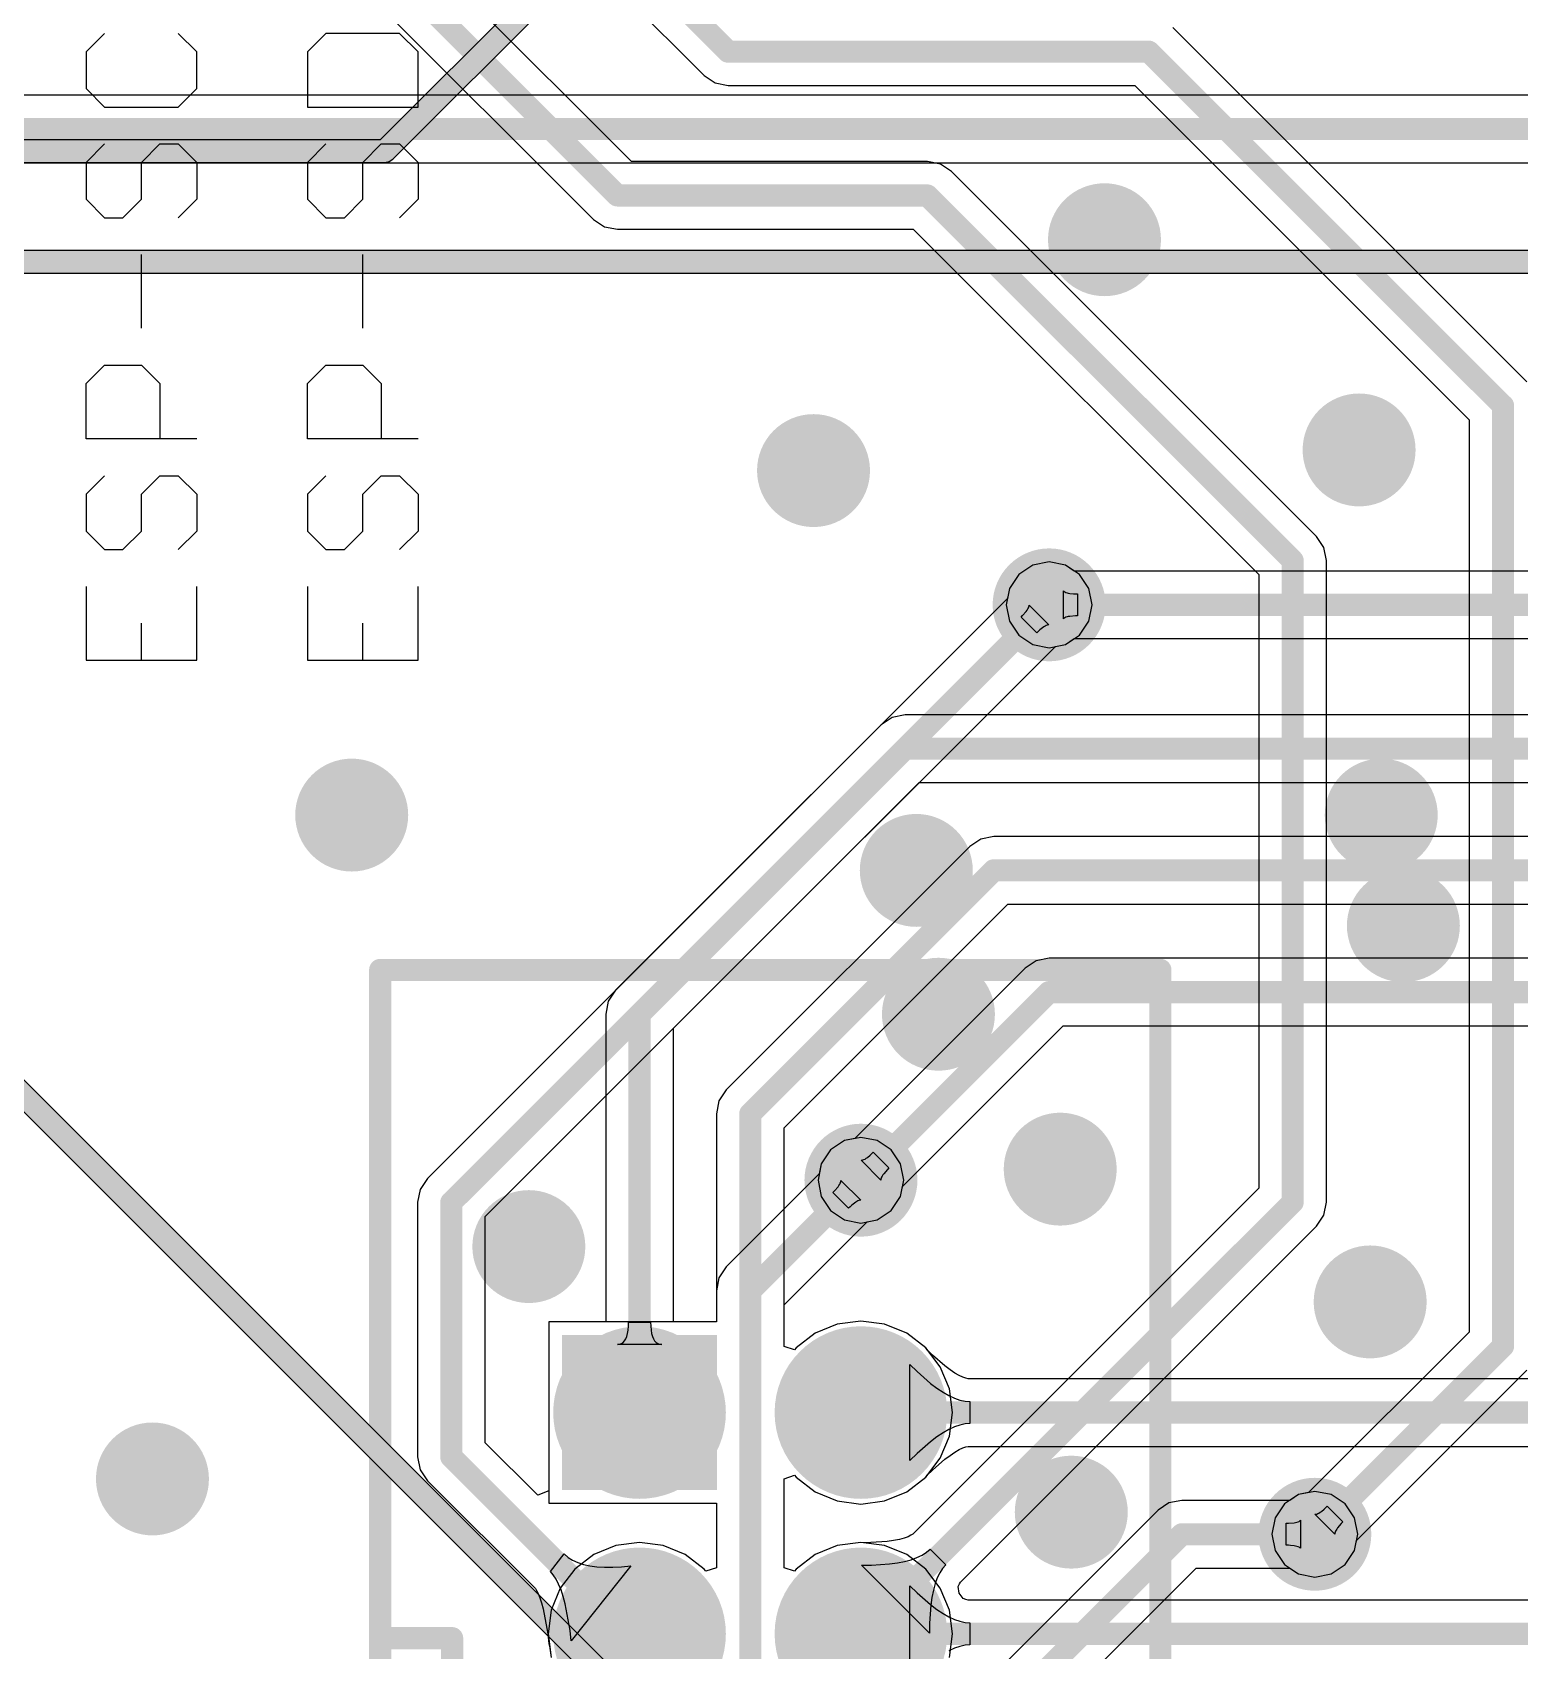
# Model space of a CAD drawing. Header units: millimetres. Extents: x 19 to 120, y 15 to 116.
# Drawn here: x 71.77 to 88.84, y 74.86 to 93.44 of the extents above; entities that cross this region are included whole.
import ezdxf

# ---------------------------------------------------------------- set-up
doc = ezdxf.new("R2010")
doc.units = ezdxf.units.MM
for name, color, linetype in [('BottomLayer', 5, 'Continuous'), ('BottomSolder', 6, 'Continuous'), ('InternalPlane1', 76, 'Continuous'), ('InternalPlane2', 16, 'Continuous'), ('MultiLayer', 9, 'Continuous'), ('PadHoleLayer', 156, 'Continuous'), ('TopLayer', 1, 'Continuous'), ('TopOverlay', 2, 'Continuous'), ('TopSolder', 216, 'Continuous'), ('ViaHoleLayer', 16, 'Continuous')]:
    doc.layers.add(name, color=color, linetype=linetype)

# ---------------------------------------------------------------- blocks, each defined once
blk = doc.blocks.new('IDC3_6_2_27')
at = {"layer": 'BottomLayer', "const_width": 0.787}
for points in [[(-0.394, 2.54, 1), (0.394, 2.54, 1)], [(2.146, 2.54, 1), (2.934, 2.54, 1)], [(2.146, 0, 1), (2.934, 0, 1)]]:
    blk.add_lwpolyline(points, format="xyb", close=True, dxfattribs=at)
at = {"layer": 'BottomLayer'}
blk.add_solid([(-0.787, -0.787), (0.787, -0.787), (-0.787, 0.787), (0.787, 0.787)], dxfattribs=at)
at = {"layer": 'BottomSolder', "const_width": 0.889}
for points in [[(-0.445, 2.54, 1), (0.445, 2.54, 1)], [(2.095, 2.54, 1), (2.985, 2.54, 1)], [(2.095, 0, 1), (2.985, 0, 1)]]:
    blk.add_lwpolyline(points, format="xyb", close=True, dxfattribs=at)
at = {"layer": 'BottomSolder'}
blk.add_solid([(-0.889, -0.889), (0.889, -0.889), (-0.889, 0.889), (0.889, 0.889)], dxfattribs=at)
at = {"layer": 'InternalPlane1', "const_width": 0.991}
for points in [[(-0.495, 2.54, 1), (0.495, 2.54, 1)], [(2.045, 2.54, 1), (3.035, 2.54, 1)], [(-0.495, 0, 1), (0.495, 0, 1)], [(2.045, 0, 1), (3.035, 0, 1)]]:
    blk.add_lwpolyline(points, format="xyb", close=True, dxfattribs=at)
at = {"layer": 'InternalPlane2', "const_width": 0.991}
for points in [[(-0.495, 2.54, 1), (0.495, 2.54, 1)], [(2.045, 2.54, 1), (3.035, 2.54, 1)], [(-0.495, 0, 1), (0.495, 0, 1)], [(2.045, 0, 1), (3.035, 0, 1)]]:
    blk.add_lwpolyline(points, format="xyb", close=True, dxfattribs=at)
at = {"layer": 'MultiLayer', "const_width": 0.787}
for points in [[(-0.394, 2.54, 1), (0.394, 2.54, 1)], [(2.146, 2.54, 1), (2.934, 2.54, 1)], [(2.146, 0, 1), (2.934, 0, 1)]]:
    blk.add_lwpolyline(points, format="xyb", close=True, dxfattribs=at)
at = {"layer": 'MultiLayer'}
blk.add_solid([(-0.787, -0.787), (0.787, -0.787), (-0.787, 0.787), (0.787, 0.787)], dxfattribs=at)
at = {"layer": 'PadHoleLayer', "const_width": 0.483}
for points in [[(-0.241, 2.54, 1), (0.241, 2.54, 1)], [(2.299, 2.54, 1), (2.781, 2.54, 1)], [(-0.241, 0, 1), (0.241, 0, 1)], [(2.299, 0, 1), (2.781, 0, 1)]]:
    blk.add_lwpolyline(points, format="xyb", close=True, dxfattribs=at)
at = {"layer": 'TopLayer', "const_width": 0.787}
for points in [[(-0.394, 2.54, 1), (0.394, 2.54, 1)], [(2.146, 2.54, 1), (2.934, 2.54, 1)], [(2.146, 0, 1), (2.934, 0, 1)]]:
    blk.add_lwpolyline(points, format="xyb", close=True, dxfattribs=at)
at = {"layer": 'TopLayer'}
blk.add_solid([(-0.787, -0.787), (0.787, -0.787), (-0.787, 0.787), (0.787, 0.787)], dxfattribs=at)
at = {"layer": 'TopOverlay', "const_width": 0.254}
for points in [[(-5.08, -2.975), (-5.08, 5.975)], [(-5.08, 5.975), (17.78, 5.975)], [(10.21, -2.15), (2.59, -2.15)], [(2.59, -2.938), (2.59, -2.15)], [(-5.08, -2.975), (17.78, -2.975)]]:
    blk.add_lwpolyline(points, dxfattribs=at)
at = {"layer": 'TopOverlay', "const_width": 0.127}
for points in [[(-5.144, 5.975, 1), (-5.016, 5.975, 1)], [(-5.144, 5.975, 1), (-5.016, 5.975, 1)], [(2.526, -2.15, 1), (2.653, -2.15, 1)], [(2.526, -2.15, 1), (2.653, -2.15, 1)], [(-5.144, -2.975, 1), (-5.016, -2.975, 1)], [(-5.144, -2.975, 1), (-5.016, -2.975, 1)], [(2.526, -2.938, 1), (2.653, -2.938, 1)]]:
    blk.add_lwpolyline(points, format="xyb", close=True, dxfattribs=at)
at = {"layer": 'TopSolder', "const_width": 0.889}
for points in [[(-0.445, 2.54, 1), (0.445, 2.54, 1)], [(2.095, 2.54, 1), (2.985, 2.54, 1)], [(2.095, 0, 1), (2.985, 0, 1)]]:
    blk.add_lwpolyline(points, format="xyb", close=True, dxfattribs=at)
at = {"layer": 'TopSolder'}
blk.add_solid([(-0.889, -0.889), (0.889, -0.889), (-0.889, 0.889), (0.889, 0.889)], dxfattribs=at)

msp = doc.modelspace()

# ---------------------------------------------------------------- linework, layer by layer
at = {"layer": 'BottomLayer'}
for p, q in [((78.647, 91.955), (74.127, 96.476)), ((76.304, 96.121), (79.481, 92.943)), ((73.577, 95.926), (78.211, 91.292)), ((88.921, 89.429), (84.857, 93.493)), ((79.481, 92.943), (79.607, 92.859)), ((79.607, 92.859), (79.756, 92.83)), ((79.756, 92.83), (84.421, 92.83)), ((84.421, 92.83), (88.258, 88.993)), ((82.042, 91.955), (78.647, 91.955)), ((82.191, 91.926), (82.042, 91.955)), ((82.317, 91.842), (82.191, 91.926)), ((86.508, 87.651), (82.317, 91.842)), ((78.211, 91.292), (78.337, 91.208)), ((78.337, 91.208), (78.486, 91.179)), ((78.486, 91.179), (81.881, 91.179)), ((81.881, 91.179), (85.845, 87.215)), ((88.258, 88.993), (88.258, 78.52)), ((86.592, 87.525), (86.508, 87.651)), ((86.621, 87.376), (86.592, 87.525)), ((83.251, 87.323), (83.091, 87.216)), ((83.439, 87.36), (83.251, 87.323)), ((83.627, 87.323), (83.439, 87.36)), ((83.787, 87.216), (83.627, 87.323)), ((86.621, 80.01), (86.621, 87.376)), ((83.091, 87.216), (82.984, 87.056)), ((83.894, 87.056), (83.787, 87.216)), ((85.845, 87.215), (85.845, 80.171)), ((82.961, 86.94), (78.465, 82.444)), ((82.984, 87.056), (82.961, 86.94)), ((83.931, 86.868), (83.894, 87.056)), ((83.118, 86.726), (83.135, 86.745)), ((83.135, 86.745), (83.177, 86.793)), ((83.177, 86.793), (83.187, 86.808)), ((83.187, 86.808), (83.196, 86.821)), ((83.196, 86.821), (83.202, 86.834)), ((83.202, 86.834), (83.207, 86.845)), ((83.207, 86.845), (83.21, 86.856)), ((83.21, 86.856), (83.21, 86.866)), ((83.21, 86.866), (83.437, 86.639)), ((83.894, 86.68), (83.931, 86.868)), ((83.297, 86.547), (83.118, 86.726)), ((83.316, 86.564), (83.297, 86.547)), ((83.333, 86.58), (83.316, 86.564)), ((83.364, 86.606), (83.333, 86.58)), ((83.379, 86.616), (83.364, 86.606)), ((83.392, 86.625), (83.379, 86.616)), ((83.405, 86.631), (83.392, 86.625)), ((83.416, 86.636), (83.405, 86.631)), ((83.427, 86.639), (83.416, 86.636)), ((83.437, 86.639), (83.427, 86.639)), ((83.787, 86.52), (83.894, 86.68)), ((79.128, 82.008), (83.511, 86.39)), ((83.511, 86.39), (83.627, 86.413)), ((83.627, 86.413), (83.787, 86.52)), ((78.381, 82.318), (78.352, 82.169)), ((78.465, 82.444), (78.381, 82.318)), ((78.352, 82.169), (78.352, 78.638)), ((79.128, 78.638), (79.128, 82.008)), ((81.092, 80.719), (80.932, 80.612)), ((81.28, 80.756), (81.092, 80.719)), ((81.468, 80.719), (81.28, 80.756)), ((81.628, 80.612), (81.468, 80.719)), ((80.825, 80.452), (80.802, 80.336)), ((80.932, 80.612), (80.825, 80.452)), ((81.735, 80.452), (81.628, 80.612)), ((81.772, 80.264), (81.735, 80.452)), ((80.802, 80.336), (79.735, 79.269)), ((81.048, 80.241), (81.051, 80.252)), ((81.051, 80.252), (81.051, 80.262)), ((81.051, 80.262), (81.278, 80.035)), ((81.735, 80.076), (81.772, 80.264)), ((80.959, 80.122), (80.976, 80.141)), ((81.138, 79.943), (80.959, 80.122)), ((80.976, 80.141), (81.018, 80.189)), ((81.018, 80.189), (81.028, 80.204)), ((81.028, 80.204), (81.037, 80.217)), ((81.037, 80.217), (81.043, 80.23)), ((81.043, 80.23), (81.048, 80.241)), ((81.628, 79.916), (81.735, 80.076)), ((85.845, 80.171), (81.875, 76.201)), ((81.157, 79.96), (81.138, 79.943)), ((81.174, 79.976), (81.157, 79.96)), ((81.205, 80.002), (81.174, 79.976)), ((81.22, 80.012), (81.205, 80.002)), ((81.233, 80.021), (81.22, 80.012)), ((81.246, 80.027), (81.233, 80.021)), ((81.257, 80.032), (81.246, 80.027)), ((81.268, 80.035), (81.257, 80.032)), ((81.278, 80.035), (81.268, 80.035)), ((81.468, 79.809), (81.628, 79.916)), ((86.592, 79.861), (86.621, 80.01)), ((80.398, 78.833), (81.352, 79.786)), ((81.352, 79.786), (81.468, 79.809)), ((82.424, 75.652), (86.508, 79.735)), ((86.508, 79.735), (86.592, 79.861)), ((79.651, 79.143), (79.622, 78.994)), ((79.735, 79.269), (79.651, 79.143)), ((79.622, 78.994), (79.622, 78.638)), ((80.398, 78.356), (80.398, 78.833)), ((78.352, 78.638), (77.699, 78.638)), ((77.699, 78.638), (77.699, 76.556)), ((78.608, 78.543), (78.612, 78.587)), ((78.612, 78.587), (78.613, 78.635)), ((78.613, 78.635), (78.867, 78.635)), ((78.867, 78.635), (78.868, 78.587)), ((78.868, 78.587), (78.872, 78.543)), ((79.622, 78.638), (79.128, 78.638)), ((81.008, 78.612), (80.755, 78.507)), ((81.28, 78.647), (81.008, 78.612)), ((81.552, 78.612), (81.28, 78.647)), ((81.805, 78.507), (81.552, 78.612)), ((78.51, 78.381), (78.532, 78.389)), ((78.532, 78.389), (78.551, 78.401)), ((78.551, 78.401), (78.567, 78.419)), ((78.567, 78.419), (78.581, 78.443)), ((78.581, 78.443), (78.593, 78.471)), ((78.593, 78.471), (78.602, 78.504)), ((78.602, 78.504), (78.608, 78.543)), ((78.872, 78.543), (78.878, 78.504)), ((78.878, 78.504), (78.887, 78.471)), ((78.887, 78.471), (78.899, 78.443)), ((78.899, 78.443), (78.913, 78.419)), ((78.913, 78.419), (78.929, 78.401)), ((78.929, 78.401), (78.948, 78.389)), ((78.948, 78.389), (78.97, 78.381)), ((80.755, 78.507), (80.537, 78.34)), ((82.023, 78.34), (81.805, 78.507)), ((88.258, 78.52), (86.415, 76.678)), ((78.486, 78.378), (78.51, 78.381)), ((78.994, 78.378), (78.486, 78.378)), ((78.97, 78.381), (78.994, 78.378)), ((80.519, 78.316), (80.398, 78.356)), ((80.537, 78.34), (80.519, 78.316)), ((82.19, 78.122), (82.023, 78.34)), ((82.295, 77.869), (82.19, 78.122)), ((86.965, 76.128), (88.921, 78.084)), ((82.33, 77.597), (82.295, 77.869)), ((82.295, 77.325), (82.33, 77.597)), ((82.19, 77.072), (82.295, 77.325)), ((82.023, 76.854), (82.19, 77.072)), ((80.398, 76.838), (80.519, 76.878)), ((80.398, 75.816), (80.398, 76.838)), ((80.519, 76.878), (80.537, 76.854)), ((80.537, 76.854), (80.755, 76.687)), ((81.805, 76.687), (82.023, 76.854)), ((77.699, 76.556), (79.622, 76.556)), ((79.622, 76.556), (79.622, 75.816)), ((80.755, 76.687), (81.008, 76.582)), ((81.008, 76.582), (81.28, 76.547)), ((81.28, 76.547), (81.552, 76.582)), ((81.552, 76.582), (81.805, 76.687)), ((86.139, 76.548), (86.032, 76.388)), ((86.299, 76.655), (86.139, 76.548)), ((86.415, 76.678), (86.299, 76.655)), ((86.032, 76.388), (85.995, 76.2)), ((86.716, 76.202), (86.489, 76.429)), ((86.489, 76.429), (86.499, 76.429)), ((86.499, 76.429), (86.51, 76.432)), ((86.51, 76.432), (86.521, 76.437)), ((86.521, 76.437), (86.534, 76.443)), ((86.534, 76.443), (86.547, 76.452)), ((86.547, 76.452), (86.562, 76.462)), ((86.562, 76.462), (86.593, 76.488)), ((86.593, 76.488), (86.61, 76.504)), ((86.61, 76.504), (86.629, 76.521)), ((86.629, 76.521), (86.808, 76.342)), ((81.821, 76.171), (81.777, 76.155)), ((81.854, 76.188), (81.821, 76.171)), ((81.875, 76.201), (81.854, 76.188)), ((85.995, 76.2), (86.032, 76.012)), ((86.719, 76.223), (86.716, 76.212)), ((86.716, 76.212), (86.716, 76.202)), ((86.724, 76.234), (86.719, 76.223)), ((86.73, 76.247), (86.724, 76.234)), ((86.739, 76.26), (86.73, 76.247)), ((86.749, 76.275), (86.739, 76.26)), ((86.791, 76.323), (86.749, 76.275)), ((86.808, 76.342), (86.791, 76.323)), ((78.468, 76.072), (78.215, 75.967)), ((78.74, 76.107), (78.468, 76.072)), ((79.012, 76.072), (78.74, 76.107)), ((79.265, 75.967), (79.012, 76.072)), ((81.008, 76.072), (80.755, 75.967)), ((81.28, 76.107), (81.008, 76.072)), ((81.31, 76.103), (81.28, 76.107)), ((81.393, 76.104), (81.31, 76.103)), ((81.582, 76.116), (81.393, 76.104)), ((81.655, 76.127), (81.582, 76.116)), ((81.721, 76.14), (81.655, 76.127)), ((81.777, 76.155), (81.721, 76.14)), ((81.981, 75.961), (82.031, 75.994)), ((82.031, 75.994), (82.074, 76.03)), ((82.074, 76.03), (82.253, 75.851)), ((86.032, 76.012), (86.139, 75.852)), ((86.835, 75.852), (86.942, 76.012)), ((86.942, 76.012), (86.965, 76.128)), ((77.997, 75.8), (77.83, 75.582)), ((78.215, 75.967), (77.997, 75.8)), ((79.483, 75.8), (79.265, 75.967)), ((79.501, 75.776), (79.483, 75.8)), ((79.622, 75.816), (79.501, 75.776)), ((80.519, 75.776), (80.398, 75.816)), ((80.537, 75.8), (80.519, 75.776)), ((80.755, 75.967), (80.537, 75.8)), ((81.288, 75.844), (81.403, 75.845)), ((82.067, 75.065), (81.288, 75.844)), ((81.403, 75.845), (81.608, 75.859)), ((81.608, 75.859), (81.699, 75.871)), ((81.699, 75.871), (81.781, 75.888)), ((81.781, 75.888), (81.856, 75.908)), ((81.856, 75.908), (81.922, 75.933)), ((81.922, 75.933), (81.981, 75.961)), ((82.217, 75.808), (82.184, 75.758)), ((82.253, 75.851), (82.217, 75.808)), ((86.139, 75.852), (86.299, 75.745)), ((86.675, 75.745), (86.835, 75.852)), ((81.842, 74.506), (81.842, 75.608)), ((81.842, 75.608), (81.924, 75.528)), ((82.131, 75.633), (82.111, 75.558)), ((82.156, 75.699), (82.131, 75.633)), ((82.184, 75.758), (82.156, 75.699)), ((82.396, 75.6), (82.411, 75.631)), ((82.408, 75.524), (82.396, 75.6)), ((82.411, 75.631), (82.424, 75.652)), ((86.299, 75.745), (86.487, 75.708)), ((86.487, 75.708), (86.675, 75.745)), ((77.83, 75.582), (77.725, 75.329)), ((81.924, 75.528), (82.079, 75.392)), ((82.094, 75.476), (82.082, 75.385)), ((82.111, 75.558), (82.094, 75.476)), ((82.453, 75.462), (82.408, 75.524)), ((82.485, 75.451), (82.453, 75.462)), ((82.51, 75.445), (82.485, 75.451)), ((95.302, 75.445), (82.51, 75.445)), ((77.725, 75.329), (77.69, 75.057)), ((82.082, 75.385), (82.068, 75.18)), ((82.079, 75.392), (82.152, 75.337)), ((82.152, 75.337), (82.222, 75.29)), ((82.222, 75.29), (82.289, 75.252)), ((82.289, 75.252), (82.354, 75.222)), ((77.69, 75.057), (77.725, 74.785)), ((82.068, 75.18), (82.067, 75.065)), ((82.354, 75.222), (82.415, 75.201)), ((82.415, 75.201), (82.474, 75.188)), ((82.474, 75.188), (82.53, 75.184)), ((82.53, 75.184), (82.53, 74.93)), ((82.354, 74.892), (82.289, 74.862)), ((82.415, 74.913), (82.354, 74.892)), ((82.474, 74.926), (82.415, 74.913)), ((82.53, 74.93), (82.474, 74.926))]:
    msp.add_line(p, q, dxfattribs=at)
at = {"layer": 'BottomLayer', "const_width": 0.254}
for points in [[(73.025, 97.028), (78.486, 91.567)], [(76.184, 96.79), (79.756, 93.218)], [(79.756, 93.218), (84.582, 93.218)], [(84.582, 93.218), (88.646, 89.154)], [(78.486, 91.567), (82.042, 91.567)], [(82.042, 91.567), (86.233, 87.376)], [(88.646, 78.359), (88.646, 89.154)], [(86.233, 80.01), (86.233, 87.376)], [(78.74, 82.169), (83.439, 86.868)], [(78.74, 77.597), (78.74, 82.169)], [(80.01, 78.994), (81.28, 80.264)], [(81.28, 75.057), (86.233, 80.01)], [(80.01, 71.247), (80.01, 78.994)], [(86.487, 76.2), (88.646, 78.359)], [(81.28, 75.057), (95.302, 75.057)]]:
    msp.add_lwpolyline(points, dxfattribs=at)
at = {"layer": 'BottomLayer'}
for points, const_width in [([(79.692, 93.218, 1), (79.819, 93.218, 1)], 0.127), ([(79.692, 93.218, 1), (79.819, 93.218, 1)], 0.127), ([(84.519, 93.218, 1), (84.645, 93.218, 1)], 0.127), ([(84.519, 93.218, 1), (84.645, 93.218, 1)], 0.127), ([(78.422, 91.567, 1), (78.549, 91.567, 1)], 0.127), ([(78.422, 91.567, 1), (78.549, 91.567, 1)], 0.127), ([(81.978, 91.567, 1), (82.105, 91.567, 1)], 0.127), ([(81.978, 91.567, 1), (82.105, 91.567, 1)], 0.127), ([(83.96, 91.059, 1), (84.188, 91.059, 1)], 0.229), ([(88.582, 89.154, 1), (88.71, 89.154, 1)], 0.127), ([(88.582, 89.154, 1), (88.71, 89.154, 1)], 0.127), ([(86.881, 88.646, 1), (87.109, 88.646, 1)], 0.229), ([(80.622, 88.409, 1), (80.85, 88.409, 1)], 0.229), ([(86.169, 87.376, 1), (86.296, 87.376, 1)], 0.127), ([(86.169, 87.376, 1), (86.296, 87.376, 1)], 0.127), ([(83.325, 86.868, 1), (83.553, 86.868, 1)], 0.229), ([(83.375, 86.868, 1), (83.502, 86.868, 1)], 0.127), ([(75.324, 84.455, 1), (75.552, 84.455, 1)], 0.229), ([(87.135, 84.455, 1), (87.363, 84.455, 1)], 0.229), ([(81.801, 83.82, 1), (82.029, 83.82, 1)], 0.229), ([(87.389, 83.185, 1), (87.617, 83.185, 1)], 0.229), ([(78.677, 82.169, 1), (78.803, 82.169, 1)], 0.127), ([(78.677, 82.169, 1), (78.803, 82.169, 1)], 0.127), ([(82.055, 82.169, 1), (82.283, 82.169, 1)], 0.229), ([(83.452, 80.391, 1), (83.68, 80.391, 1)], 0.229), ([(81.166, 80.264, 1), (81.394, 80.264, 1)], 0.229), ([(81.216, 80.264, 1), (81.343, 80.264, 1)], 0.127), ([(86.169, 80.01, 1), (86.296, 80.01, 1)], 0.127), ([(86.169, 80.01, 1), (86.296, 80.01, 1)], 0.127), ([(77.356, 79.502, 1), (77.584, 79.502, 1)], 0.229), ([(79.947, 78.994, 1), (80.073, 78.994, 1)], 0.127), ([(79.947, 78.994, 1), (80.073, 78.994, 1)], 0.127), ([(87.008, 78.867, 1), (87.236, 78.867, 1)], 0.229), ([(88.582, 78.359, 1), (88.71, 78.359, 1)], 0.127), ([(88.582, 78.359, 1), (88.71, 78.359, 1)], 0.127), ([(78.677, 77.597, 1), (78.803, 77.597, 1)], 0.127), ([(73.038, 76.835, 1), (73.266, 76.835, 1)], 0.229), ([(83.579, 76.454, 1), (83.807, 76.454, 1)], 0.229), ([(86.373, 76.2, 1), (86.601, 76.2, 1)], 0.229), ([(86.423, 76.2, 1), (86.55, 76.2, 1)], 0.127), ([(81.216, 75.057, 1), (81.343, 75.057, 1)], 0.127), ([(81.216, 75.057, 1), (81.343, 75.057, 1)], 0.127)]:
    msp.add_lwpolyline(points, format="xyb", close=True, dxfattribs=dict(at, const_width=const_width))
at = {"layer": 'InternalPlane1', "const_width": 0.648}
for points in [[(83.115, 86.868, 1), (83.763, 86.868, 1)], [(80.956, 80.264, 1), (81.604, 80.264, 1)], [(86.163, 76.2, 1), (86.811, 76.2, 1)]]:
    msp.add_lwpolyline(points, format="xyb", close=True, dxfattribs=at)
at = {"layer": 'InternalPlane2'}
for p, q in [((83.437, 99.876), (75.765, 92.204)), ((75.911, 91.983), (83.658, 99.73)), ((75.765, 92.204), (45.289, 92.204)), ((45.343, 91.946), (75.819, 91.946)), ((75.819, 91.946), (75.869, 91.955)), ((75.869, 91.955), (75.911, 91.983)), ((104.013, 90.934), (58.547, 90.934)), ((58.601, 90.676), (103.959, 90.676)), ((84.509, 68.582), (68.672, 84.42)), ((68.526, 84.199), (84.363, 68.361))]:
    msp.add_line(p, q, dxfattribs=at)
at = {"layer": 'InternalPlane2', "const_width": 0.254}
for points in [[(75.819, 92.075), (83.566, 99.822)], [(45.289, 92.075), (75.819, 92.075)], [(58.547, 90.805), (104.013, 90.805)], [(68.58, 84.328), (84.455, 68.453)]]:
    msp.add_lwpolyline(points, dxfattribs=at)
at = {"layer": 'InternalPlane2'}
for points, const_width in [([(75.755, 92.075, 1), (75.882, 92.075, 1)], 0.127), ([(75.755, 92.075, 1), (75.882, 92.075, 1)], 0.127), ([(83.75, 91.059, 1), (84.398, 91.059, 1)], 0.648), ([(86.671, 88.646, 1), (87.319, 88.646, 1)], 0.648), ([(80.412, 88.409, 1), (81.06, 88.409, 1)], 0.648), ([(83.115, 86.868, 1), (83.763, 86.868, 1)], 0.648), ([(75.114, 84.455, 1), (75.762, 84.455, 1)], 0.648), ([(86.925, 84.455, 1), (87.573, 84.455, 1)], 0.648), ([(81.591, 83.82, 1), (82.239, 83.82, 1)], 0.648), ([(87.179, 83.185, 1), (87.827, 83.185, 1)], 0.648), ([(81.845, 82.169, 1), (82.493, 82.169, 1)], 0.648), ([(83.242, 80.391, 1), (83.89, 80.391, 1)], 0.648), ([(80.956, 80.264, 1), (81.604, 80.264, 1)], 0.648), ([(77.146, 79.502, 1), (77.794, 79.502, 1)], 0.648), ([(86.798, 78.867, 1), (87.446, 78.867, 1)], 0.648), ([(72.828, 76.835, 1), (73.476, 76.835, 1)], 0.648), ([(83.369, 76.454, 1), (84.017, 76.454, 1)], 0.648), ([(86.163, 76.2, 1), (86.811, 76.2, 1)], 0.648)]:
    msp.add_lwpolyline(points, format="xyb", close=True, dxfattribs=dict(at, const_width=const_width))
at = {"layer": 'MultiLayer', "const_width": 0.229}
for points in [[(83.96, 91.059, 1), (84.188, 91.059, 1)], [(86.881, 88.646, 1), (87.109, 88.646, 1)], [(80.622, 88.409, 1), (80.85, 88.409, 1)], [(83.325, 86.868, 1), (83.553, 86.868, 1)], [(75.324, 84.455, 1), (75.552, 84.455, 1)], [(87.135, 84.455, 1), (87.363, 84.455, 1)], [(81.801, 83.82, 1), (82.029, 83.82, 1)], [(87.389, 83.185, 1), (87.617, 83.185, 1)], [(82.055, 82.169, 1), (82.283, 82.169, 1)], [(83.452, 80.391, 1), (83.68, 80.391, 1)], [(81.166, 80.264, 1), (81.394, 80.264, 1)], [(77.356, 79.502, 1), (77.584, 79.502, 1)], [(87.008, 78.867, 1), (87.236, 78.867, 1)], [(73.038, 76.835, 1), (73.266, 76.835, 1)], [(83.579, 76.454, 1), (83.807, 76.454, 1)], [(86.373, 76.2, 1), (86.601, 76.2, 1)]]:
    msp.add_lwpolyline(points, format="xyb", close=True, dxfattribs=at)
at = {"layer": 'TopLayer'}
for p, q in [((101.346, 92.717), (47.244, 92.717)), ((47.405, 91.941), (101.185, 91.941)), ((83.251, 87.323), (83.091, 87.216)), ((83.439, 87.36), (83.251, 87.323)), ((83.627, 87.323), (83.439, 87.36)), ((83.726, 87.256), (83.627, 87.323)), ((83.091, 87.216), (82.984, 87.056)), ((100.841, 87.256), (83.726, 87.256)), ((82.984, 87.056), (82.947, 86.868)), ((83.602, 86.708), (83.602, 87.028)), ((83.602, 87.028), (83.61, 87.022)), ((83.61, 87.022), (83.619, 87.016)), ((83.619, 87.016), (83.631, 87.011)), ((83.631, 87.011), (83.644, 87.007)), ((83.644, 87.007), (83.659, 87.003)), ((83.659, 87.003), (83.677, 87)), ((83.677, 87), (83.718, 86.996)), ((83.718, 86.996), (83.741, 86.995)), ((83.741, 86.995), (83.766, 86.995)), ((83.766, 86.995), (83.766, 86.741)), ((82.947, 86.868), (82.984, 86.68)), ((82.984, 86.68), (83.091, 86.52)), ((83.61, 86.714), (83.602, 86.708)), ((83.619, 86.72), (83.61, 86.714)), ((83.631, 86.725), (83.619, 86.72)), ((83.644, 86.729), (83.631, 86.725)), ((83.659, 86.733), (83.644, 86.729)), ((83.677, 86.736), (83.659, 86.733)), ((83.741, 86.741), (83.677, 86.736)), ((83.766, 86.741), (83.741, 86.741)), ((83.091, 86.52), (83.251, 86.413)), ((83.251, 86.413), (83.439, 86.376)), ((83.439, 86.376), (83.627, 86.413)), ((83.627, 86.413), (83.726, 86.48)), ((83.726, 86.48), (100.68, 86.48)), ((81.513, 85.492), (76.306, 80.285)), ((81.639, 85.576), (81.513, 85.492)), ((81.788, 85.605), (81.639, 85.576)), ((98.492, 85.605), (81.788, 85.605)), ((76.969, 79.849), (81.949, 84.829)), ((81.949, 84.829), (98.331, 84.829)), ((82.655, 84.179), (82.529, 84.095)), ((82.804, 84.208), (82.655, 84.179)), ((97.889, 84.208), (82.804, 84.208)), ((82.529, 84.095), (79.735, 81.301)), ((80.398, 80.865), (82.965, 83.432)), ((82.965, 83.432), (97.728, 83.432)), ((83.164, 82.698), (81.208, 80.742)), ((83.29, 82.782), (83.164, 82.698)), ((83.439, 82.811), (83.29, 82.782)), ((97.286, 82.811), (83.439, 82.811)), ((81.758, 80.192), (83.6, 82.035)), ((83.6, 82.035), (97.125, 82.035)), ((79.651, 81.175), (79.622, 81.026)), ((79.735, 81.301), (79.651, 81.175)), ((79.622, 81.026), (79.622, 78.638)), ((80.398, 78.356), (80.398, 80.865)), ((81.092, 80.719), (80.932, 80.612)), ((81.208, 80.742), (81.092, 80.719)), ((80.825, 80.452), (80.788, 80.264)), ((80.932, 80.612), (80.825, 80.452)), ((81.509, 80.266), (81.282, 80.493)), ((81.282, 80.493), (81.292, 80.493)), ((81.292, 80.493), (81.303, 80.496)), ((81.303, 80.496), (81.314, 80.501)), ((81.314, 80.501), (81.327, 80.507)), ((81.327, 80.507), (81.34, 80.516)), ((81.34, 80.516), (81.355, 80.526)), ((81.355, 80.526), (81.386, 80.552)), ((81.386, 80.552), (81.403, 80.568)), ((81.403, 80.568), (81.422, 80.585)), ((81.422, 80.585), (81.601, 80.406)), ((76.306, 80.285), (76.222, 80.159)), ((80.788, 80.264), (80.825, 80.076)), ((81.512, 80.287), (81.509, 80.276)), ((81.509, 80.276), (81.509, 80.266)), ((81.517, 80.298), (81.512, 80.287)), ((81.523, 80.311), (81.517, 80.298)), ((81.532, 80.324), (81.523, 80.311)), ((81.542, 80.339), (81.532, 80.324)), ((81.584, 80.387), (81.542, 80.339)), ((81.601, 80.406), (81.584, 80.387)), ((76.222, 80.159), (76.193, 80.01)), ((80.825, 80.076), (80.932, 79.916)), ((81.628, 79.916), (81.735, 80.076)), ((81.735, 80.076), (81.758, 80.192)), ((76.193, 80.01), (76.193, 77.089)), ((80.932, 79.916), (81.092, 79.809)), ((81.468, 79.809), (81.628, 79.916)), ((76.969, 77.25), (76.969, 79.849)), ((81.092, 79.809), (81.28, 79.772)), ((81.28, 79.772), (81.468, 79.809)), ((79.622, 78.638), (77.699, 78.638)), ((77.699, 78.638), (77.699, 76.7)), ((81.008, 78.612), (80.755, 78.507)), ((81.28, 78.647), (81.008, 78.612)), ((81.552, 78.612), (81.28, 78.647)), ((81.805, 78.507), (81.552, 78.612)), ((80.755, 78.507), (80.537, 78.34)), ((82.023, 78.34), (81.805, 78.507)), ((80.519, 78.316), (80.398, 78.356)), ((80.537, 78.34), (80.519, 78.316)), ((82.041, 78.316), (82.023, 78.34)), ((82.101, 78.257), (82.041, 78.316)), ((82.242, 78.133), (82.101, 78.257)), ((81.842, 77.046), (81.842, 78.148)), ((81.842, 78.148), (81.924, 78.068)), ((81.924, 78.068), (82.079, 77.932)), ((82.302, 78.088), (82.242, 78.133)), ((82.358, 78.051), (82.302, 78.088)), ((82.408, 78.022), (82.358, 78.051)), ((82.45, 78.003), (82.408, 78.022)), ((82.079, 77.932), (82.152, 77.877)), ((82.152, 77.877), (82.222, 77.83)), ((82.222, 77.83), (82.289, 77.792)), ((82.485, 77.991), (82.45, 78.003)), ((82.51, 77.985), (82.485, 77.991)), ((90.136, 77.985), (82.51, 77.985)), ((82.289, 77.792), (82.354, 77.762)), ((82.354, 77.762), (82.415, 77.741)), ((82.415, 77.741), (82.474, 77.728)), ((82.474, 77.728), (82.53, 77.724)), ((82.53, 77.724), (82.53, 77.47)), ((82.474, 77.466), (82.415, 77.453)), ((82.53, 77.47), (82.474, 77.466)), ((82.152, 77.317), (82.079, 77.262)), ((82.222, 77.364), (82.152, 77.317)), ((82.289, 77.402), (82.222, 77.364)), ((82.354, 77.432), (82.289, 77.402)), ((82.415, 77.453), (82.354, 77.432)), ((76.193, 77.089), (76.222, 76.94)), ((77.572, 76.648), (76.969, 77.25)), ((81.924, 77.126), (81.842, 77.046)), ((82.079, 77.262), (81.924, 77.126)), ((82.242, 77.061), (82.302, 77.106)), ((82.302, 77.106), (82.358, 77.143)), ((82.358, 77.143), (82.408, 77.172)), ((82.408, 77.172), (82.45, 77.191)), ((82.45, 77.191), (82.485, 77.203)), ((82.485, 77.203), (82.51, 77.209)), ((82.51, 77.209), (90.297, 77.209)), ((76.222, 76.94), (76.306, 76.814)), ((82.041, 76.878), (82.101, 76.937)), ((82.101, 76.937), (82.242, 77.061)), ((76.306, 76.814), (77.545, 75.576)), ((80.398, 76.838), (80.519, 76.878)), ((80.398, 75.816), (80.398, 76.838)), ((80.519, 76.878), (80.537, 76.854)), ((80.537, 76.854), (80.755, 76.687)), ((81.805, 76.687), (82.023, 76.854)), ((82.023, 76.854), (82.041, 76.878)), ((77.699, 76.7), (77.572, 76.648)), ((80.755, 76.687), (81.008, 76.582)), ((81.008, 76.582), (81.28, 76.547)), ((81.28, 76.547), (81.552, 76.582)), ((81.552, 76.582), (81.805, 76.687)), ((84.814, 76.559), (84.688, 76.475)), ((84.963, 76.588), (84.814, 76.559)), ((86.2, 76.588), (84.963, 76.588)), ((86.299, 76.655), (86.2, 76.588)), ((86.487, 76.692), (86.299, 76.655)), ((86.675, 76.655), (86.487, 76.692)), ((86.835, 76.548), (86.675, 76.655)), ((86.942, 76.388), (86.835, 76.548)), ((84.688, 76.475), (81.875, 73.661)), ((86.282, 76.339), (86.295, 76.343)), ((86.295, 76.343), (86.307, 76.348)), ((86.307, 76.348), (86.316, 76.354)), ((86.316, 76.354), (86.324, 76.36)), ((86.324, 76.36), (86.324, 76.04)), ((86.979, 76.2), (86.942, 76.388)), ((86.16, 76.073), (86.16, 76.327)), ((86.16, 76.327), (86.185, 76.327)), ((86.185, 76.327), (86.249, 76.332)), ((86.249, 76.332), (86.267, 76.335)), ((86.267, 76.335), (86.282, 76.339)), ((86.942, 76.012), (86.979, 76.2)), ((77.717, 75.773), (77.876, 75.974)), ((77.876, 75.974), (77.921, 75.935)), ((81.008, 76.072), (80.755, 75.967)), ((81.28, 76.107), (81.008, 76.072)), ((81.552, 76.072), (81.28, 76.107)), ((81.805, 75.967), (81.552, 76.072)), ((86.185, 76.073), (86.16, 76.073)), ((86.208, 76.072), (86.185, 76.073)), ((86.249, 76.068), (86.208, 76.072)), ((86.267, 76.065), (86.249, 76.068)), ((86.282, 76.061), (86.267, 76.065)), ((86.295, 76.057), (86.282, 76.061)), ((86.307, 76.052), (86.295, 76.057)), ((86.316, 76.046), (86.307, 76.052)), ((86.324, 76.04), (86.316, 76.046)), ((86.835, 75.852), (86.942, 76.012)), ((77.921, 75.935), (77.972, 75.902)), ((78.642, 75.838), (77.957, 74.975)), ((77.972, 75.902), (78.031, 75.875)), ((78.031, 75.875), (78.097, 75.853)), ((78.097, 75.853), (78.17, 75.837)), ((78.17, 75.837), (78.25, 75.826)), ((78.25, 75.826), (78.338, 75.821)), ((78.338, 75.821), (78.432, 75.821)), ((78.432, 75.821), (78.534, 75.827)), ((78.534, 75.827), (78.642, 75.838)), ((80.519, 75.776), (80.398, 75.816)), ((80.537, 75.8), (80.519, 75.776)), ((80.755, 75.967), (80.537, 75.8)), ((82.023, 75.8), (81.805, 75.967)), ((82.19, 75.582), (82.023, 75.8)), ((82.424, 73.112), (85.124, 75.812)), ((85.124, 75.812), (86.2, 75.812)), ((86.2, 75.812), (86.299, 75.745)), ((86.675, 75.745), (86.835, 75.852)), ((77.751, 75.734), (77.717, 75.773)), ((77.783, 75.685), (77.751, 75.734)), ((77.812, 75.628), (77.783, 75.685)), ((77.839, 75.562), (77.812, 75.628)), ((86.299, 75.745), (86.487, 75.708)), ((86.487, 75.708), (86.675, 75.745)), ((77.545, 75.576), (77.558, 75.555)), ((77.558, 75.555), (77.577, 75.52)), ((77.577, 75.52), (77.596, 75.472)), ((77.596, 75.472), (77.616, 75.412)), ((77.864, 75.486), (77.839, 75.562)), ((77.887, 75.402), (77.864, 75.486)), ((82.295, 75.329), (82.19, 75.582)), ((77.616, 75.412), (77.634, 75.345)), ((77.634, 75.345), (77.686, 75.057)), ((77.943, 75.095), (77.887, 75.402)), ((82.33, 75.057), (82.295, 75.329)), ((77.686, 75.057), (77.7, 74.945)), ((77.957, 74.975), (77.943, 75.095)), ((82.295, 74.785), (82.33, 75.057)), ((77.7, 74.945), (77.708, 74.92)), ((77.708, 74.92), (77.725, 74.785))]:
    msp.add_line(p, q, dxfattribs=at)
at = {"layer": 'TopLayer', "const_width": 0.254}
for points in [[(47.244, 92.329), (101.346, 92.329)], [(83.439, 86.868), (100.841, 86.868)], [(76.581, 80.01), (81.788, 85.217)], [(81.788, 85.217), (98.492, 85.217)], [(80.01, 81.026), (82.804, 83.82)], [(82.804, 83.82), (97.889, 83.82)], [(81.28, 80.264), (83.439, 82.423)], [(83.439, 82.423), (97.286, 82.423)], [(80.01, 73.787), (80.01, 81.026)], [(76.581, 77.089), (76.581, 80.01)], [(81.28, 77.597), (90.297, 77.597)], [(76.581, 77.089), (78.677, 74.993)], [(81.28, 72.517), (84.963, 76.2)], [(84.963, 76.2), (86.487, 76.2)]]:
    msp.add_lwpolyline(points, dxfattribs=at)
at = {"layer": 'TopLayer'}
for points, const_width in [([(83.96, 91.059, 1), (84.188, 91.059, 1)], 0.229), ([(86.881, 88.646, 1), (87.109, 88.646, 1)], 0.229), ([(80.622, 88.409, 1), (80.85, 88.409, 1)], 0.229), ([(83.325, 86.868, 1), (83.553, 86.868, 1)], 0.229), ([(83.375, 86.868, 1), (83.502, 86.868, 1)], 0.127), ([(81.724, 85.217, 1), (81.851, 85.217, 1)], 0.127), ([(81.724, 85.217, 1), (81.851, 85.217, 1)], 0.127), ([(75.324, 84.455, 1), (75.552, 84.455, 1)], 0.229), ([(87.135, 84.455, 1), (87.363, 84.455, 1)], 0.229), ([(81.801, 83.82, 1), (82.029, 83.82, 1)], 0.229), ([(82.74, 83.82, 1), (82.868, 83.82, 1)], 0.127), ([(82.74, 83.82, 1), (82.868, 83.82, 1)], 0.127), ([(87.389, 83.185, 1), (87.617, 83.185, 1)], 0.229), ([(83.375, 82.423, 1), (83.502, 82.423, 1)], 0.127), ([(83.375, 82.423, 1), (83.502, 82.423, 1)], 0.127), ([(82.055, 82.169, 1), (82.283, 82.169, 1)], 0.229), ([(79.947, 81.026, 1), (80.073, 81.026, 1)], 0.127), ([(79.947, 81.026, 1), (80.073, 81.026, 1)], 0.127), ([(83.452, 80.391, 1), (83.68, 80.391, 1)], 0.229), ([(81.166, 80.264, 1), (81.394, 80.264, 1)], 0.229), ([(81.216, 80.264, 1), (81.343, 80.264, 1)], 0.127), ([(76.517, 80.01, 1), (76.644, 80.01, 1)], 0.127), ([(76.517, 80.01, 1), (76.644, 80.01, 1)], 0.127), ([(77.356, 79.502, 1), (77.584, 79.502, 1)], 0.229), ([(87.008, 78.867, 1), (87.236, 78.867, 1)], 0.229), ([(81.216, 77.597, 1), (81.343, 77.597, 1)], 0.127), ([(76.517, 77.089, 1), (76.644, 77.089, 1)], 0.127), ([(76.517, 77.089, 1), (76.644, 77.089, 1)], 0.127), ([(73.038, 76.835, 1), (73.266, 76.835, 1)], 0.229), ([(83.579, 76.454, 1), (83.807, 76.454, 1)], 0.229), ([(86.373, 76.2, 1), (86.601, 76.2, 1)], 0.229), ([(84.899, 76.2, 1), (85.026, 76.2, 1)], 0.127), ([(84.899, 76.2, 1), (85.026, 76.2, 1)], 0.127), ([(86.423, 76.2, 1), (86.55, 76.2, 1)], 0.127), ([(78.613, 74.993, 1), (78.74, 74.993, 1)], 0.127)]:
    msp.add_lwpolyline(points, format="xyb", close=True, dxfattribs=dict(at, const_width=const_width))
at = {"layer": 'TopOverlay'}
for p, q in [((72.602, 93.427), (72.39, 93.216)), ((73.66, 93.216), (73.448, 93.427)), ((75.142, 93.427), (74.93, 93.216)), ((75.988, 93.427), (75.142, 93.427)), ((76.2, 93.216), (75.988, 93.427)), ((72.39, 93.216), (72.39, 92.793)), ((73.66, 92.793), (73.66, 93.216)), ((74.93, 93.216), (74.93, 92.581)), ((76.2, 92.581), (76.2, 93.216)), ((72.39, 92.793), (72.602, 92.581)), ((73.448, 92.581), (73.66, 92.793)), ((72.602, 92.581), (73.448, 92.581)), ((74.93, 92.581), (76.2, 92.581)), ((72.602, 92.158), (72.39, 91.946)), ((73.025, 91.946), (73.237, 92.158)), ((73.237, 92.158), (73.448, 92.158)), ((73.448, 92.158), (73.66, 91.946)), ((75.142, 92.158), (74.93, 91.946)), ((75.565, 91.946), (75.777, 92.158)), ((75.777, 92.158), (75.988, 92.158)), ((75.988, 92.158), (76.2, 91.946)), ((72.39, 91.946), (72.39, 91.523)), ((73.025, 91.523), (73.025, 91.946)), ((73.66, 91.946), (73.66, 91.523)), ((74.93, 91.946), (74.93, 91.523)), ((75.565, 91.523), (75.565, 91.946)), ((76.2, 91.946), (76.2, 91.523)), ((72.39, 91.523), (72.602, 91.311)), ((72.814, 91.311), (73.025, 91.523)), ((73.66, 91.523), (73.448, 91.311)), ((74.93, 91.523), (75.142, 91.311)), ((75.354, 91.311), (75.565, 91.523)), ((76.2, 91.523), (75.988, 91.311)), ((72.602, 91.311), (72.814, 91.311)), ((75.142, 91.311), (75.354, 91.311)), ((73.025, 90.042), (73.025, 90.888)), ((75.565, 90.042), (75.565, 90.888)), ((72.39, 89.407), (72.602, 89.619)), ((72.602, 89.619), (73.025, 89.619)), ((73.025, 89.619), (73.237, 89.407)), ((74.93, 89.407), (75.142, 89.619)), ((75.142, 89.619), (75.565, 89.619)), ((75.565, 89.619), (75.777, 89.407)), ((72.39, 88.772), (72.39, 89.407)), ((73.237, 89.407), (73.237, 88.772)), ((74.93, 88.772), (74.93, 89.407)), ((75.777, 89.407), (75.777, 88.772)), ((73.66, 88.772), (72.39, 88.772)), ((76.2, 88.772), (74.93, 88.772)), ((72.602, 88.349), (72.39, 88.137)), ((73.025, 88.137), (73.237, 88.349)), ((73.237, 88.349), (73.448, 88.349)), ((73.448, 88.349), (73.66, 88.137)), ((75.142, 88.349), (74.93, 88.137)), ((75.565, 88.137), (75.777, 88.349)), ((75.777, 88.349), (75.988, 88.349)), ((75.988, 88.349), (76.2, 88.137)), ((72.39, 88.137), (72.39, 87.714)), ((73.025, 87.714), (73.025, 88.137)), ((73.66, 88.137), (73.66, 87.714)), ((74.93, 88.137), (74.93, 87.714)), ((75.565, 87.714), (75.565, 88.137)), ((76.2, 88.137), (76.2, 87.714)), ((72.39, 87.714), (72.602, 87.503)), ((72.814, 87.503), (73.025, 87.714)), ((73.66, 87.714), (73.448, 87.503)), ((74.93, 87.714), (75.142, 87.503)), ((75.354, 87.503), (75.565, 87.714)), ((76.2, 87.714), (75.988, 87.503)), ((72.602, 87.503), (72.814, 87.503)), ((75.142, 87.503), (75.354, 87.503)), ((72.39, 87.079), (72.39, 86.233)), ((73.66, 86.233), (73.66, 87.079)), ((74.93, 87.079), (74.93, 86.233)), ((76.2, 86.233), (76.2, 87.079)), ((73.025, 86.233), (73.025, 86.656)), ((75.565, 86.233), (75.565, 86.656)), ((72.39, 86.233), (73.66, 86.233)), ((74.93, 86.233), (76.2, 86.233))]:
    msp.add_line(p, q, dxfattribs=at)
at = {"layer": 'ViaHoleLayer', "const_width": 0.14}
for points in [[(84.004, 91.059, 1), (84.144, 91.059, 1)], [(86.925, 88.646, 1), (87.065, 88.646, 1)], [(80.666, 88.409, 1), (80.806, 88.409, 1)], [(83.369, 86.868, 1), (83.509, 86.868, 1)], [(75.368, 84.455, 1), (75.508, 84.455, 1)], [(87.179, 84.455, 1), (87.319, 84.455, 1)], [(81.845, 83.82, 1), (81.985, 83.82, 1)], [(87.433, 83.185, 1), (87.573, 83.185, 1)], [(82.099, 82.169, 1), (82.239, 82.169, 1)], [(83.496, 80.391, 1), (83.636, 80.391, 1)], [(81.21, 80.264, 1), (81.35, 80.264, 1)], [(77.4, 79.502, 1), (77.54, 79.502, 1)], [(87.052, 78.867, 1), (87.192, 78.867, 1)], [(73.082, 76.835, 1), (73.222, 76.835, 1)], [(83.623, 76.454, 1), (83.763, 76.454, 1)], [(86.417, 76.2, 1), (86.557, 76.2, 1)]]:
    msp.add_lwpolyline(points, format="xyb", close=True, dxfattribs=at)

# ---------------------------------------------------------------- block references
at = {"rotation": 270}
msp.add_blockref('IDC3_6_2_27', (78.74, 77.597), dxfattribs=at)

doc.saveas('drawing.dxf')
